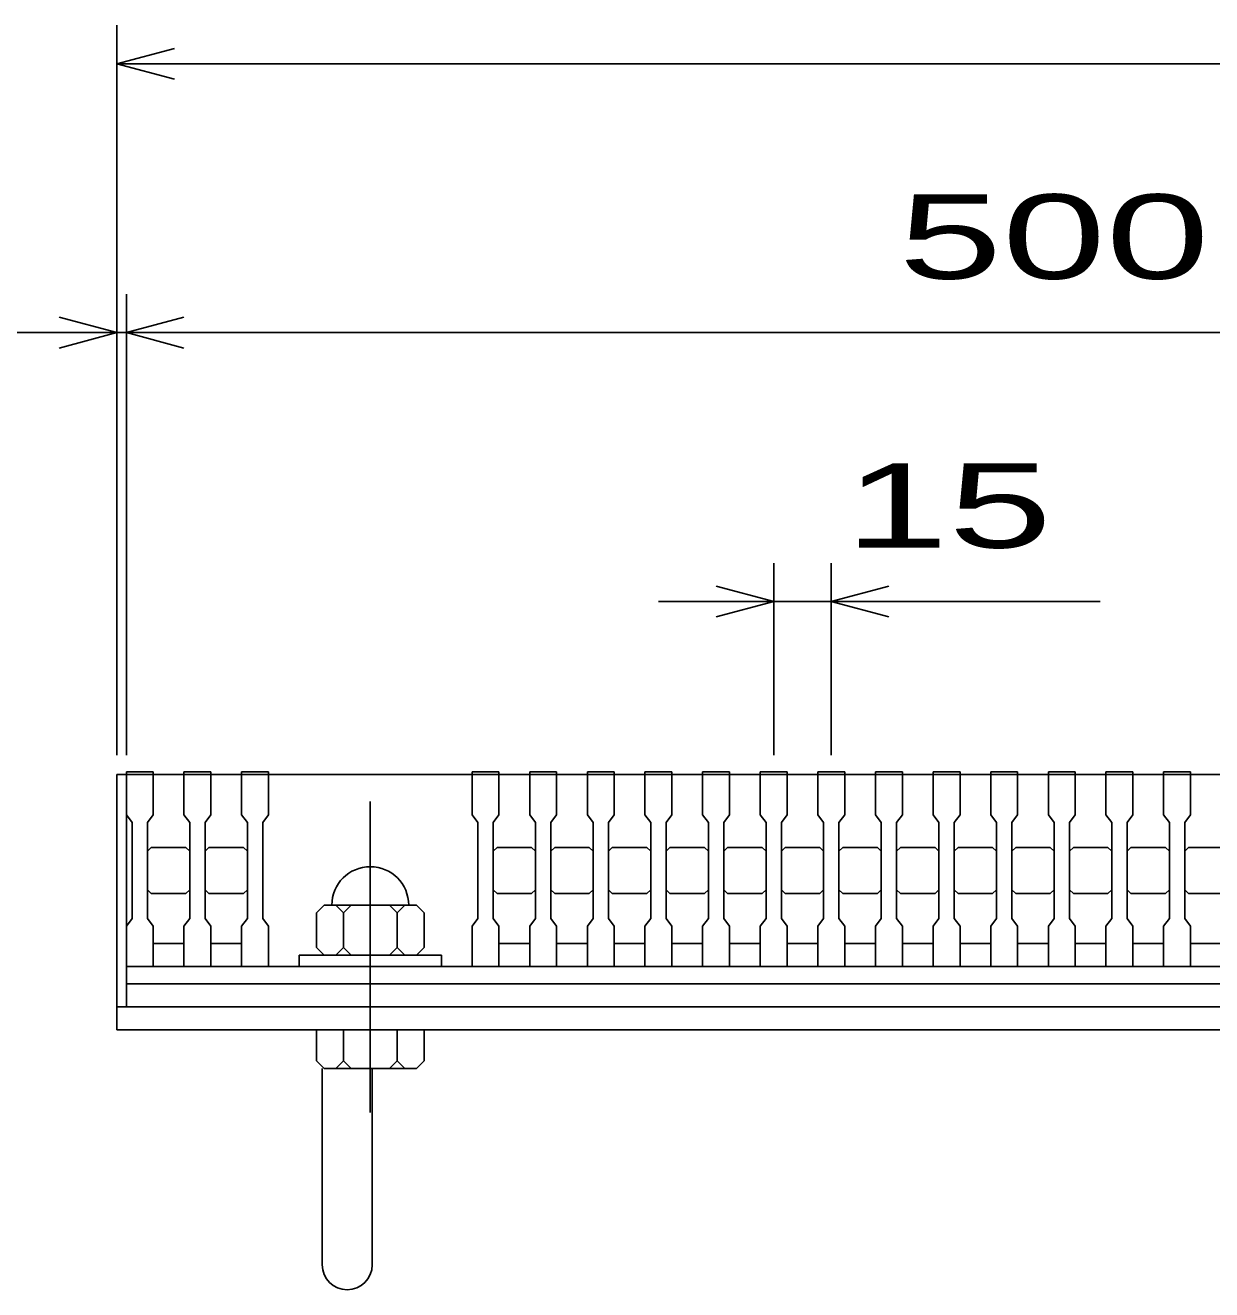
# Model space of a CAD drawing. Units: millimetres, scale not verified. Extents: x -1820 to 1731, y -1282 to 1054.
# Drawn here: x -1378.8 to -1070, y -726.1 to -397 of the extents above; entities that cross this region are included whole.
import ezdxf
from ezdxf.enums import TextEntityAlignment as Align

# ---------------------------------------------------------------- set-up
doc = ezdxf.new("R2010")
doc.units = ezdxf.units.MM
doc.header["$LTSCALE"] = 10
doc.linetypes.add('CHAIN', pattern=[18.5, 12, -1.5, 3.5, -1.5])
for name, color, linetype, lineweight in [('16', 3, 'Continuous', 25), ('19', 6, 'Continuous', 25), ('22', 2, 'Continuous', 25)]:
    doc.layers.add(name, color=color, linetype=linetype, lineweight=lineweight)
doc.styles.add('ベクトル', font='')
doc.styles.get('ベクトル').set_extended_font_data('ベクトル')

msp = doc.modelspace()

# ---------------------------------------------------------------- linework, layer by layer
at = {"layer": '16'}
for p, q in [((-1352.5, -592), (-1352.5, -591.3)), ((-1352.5, -591.3), (-1345.5, -591.3)), ((-1352.5, -592), (-1352.5, -602.5)), ((-1345.5, -592), (-1352.5, -592)), ((-1352.5, -592), (-1352.5, -636)), ((-1352.5, -592), (-852.5, -592)), ((-1345.5, -591.3), (-1345.5, -592)), ((-1345.5, -602.5), (-1345.5, -592)), ((-1337.5, -592), (-1337.5, -591.3)), ((-1337.5, -591.3), (-1330.5, -591.3)), ((-1337.5, -592), (-1337.5, -602.5)), ((-1330.5, -592), (-1337.5, -592)), ((-1330.5, -591.3), (-1330.5, -592)), ((-1330.5, -602.5), (-1330.5, -592)), ((-1322.5, -592), (-1322.5, -591.3)), ((-1322.5, -591.3), (-1315.5, -591.3)), ((-1322.5, -592), (-1322.5, -602.5)), ((-1315.5, -592), (-1322.5, -592)), ((-1315.5, -591.3), (-1315.5, -592)), ((-1315.5, -602.5), (-1315.5, -592)), ((-1315.5, -592), (-1262.5, -592)), ((-1262.5, -592), (-1262.5, -591.3)), ((-1262.5, -591.3), (-1255.5, -591.3)), ((-1262.5, -592), (-1262.5, -602.5)), ((-1255.5, -592), (-1262.5, -592)), ((-1255.5, -591.3), (-1255.5, -592)), ((-1255.5, -602.5), (-1255.5, -592)), ((-1247.5, -592), (-1247.5, -591.3)), ((-1247.5, -591.3), (-1240.5, -591.3)), ((-1247.5, -592), (-1247.5, -602.5)), ((-1240.5, -592), (-1247.5, -592)), ((-1240.5, -591.3), (-1240.5, -592)), ((-1240.5, -602.5), (-1240.5, -592)), ((-1232.5, -592), (-1232.5, -591.3)), ((-1232.5, -591.3), (-1225.5, -591.3)), ((-1232.5, -592), (-1232.5, -602.5)), ((-1225.5, -592), (-1232.5, -592)), ((-1225.5, -591.3), (-1225.5, -592)), ((-1225.5, -602.5), (-1225.5, -592)), ((-1217.5, -592), (-1217.5, -591.3)), ((-1217.5, -591.3), (-1210.5, -591.3)), ((-1217.5, -592), (-1217.5, -602.5)), ((-1210.5, -592), (-1217.5, -592)), ((-1210.5, -591.3), (-1210.5, -592)), ((-1210.5, -602.5), (-1210.5, -592)), ((-1202.5, -592), (-1202.5, -591.3)), ((-1202.5, -591.3), (-1195.5, -591.3)), ((-1202.5, -592), (-1202.5, -602.5)), ((-1195.5, -592), (-1202.5, -592)), ((-1195.5, -591.3), (-1195.5, -592)), ((-1195.5, -602.5), (-1195.5, -592)), ((-1187.5, -592), (-1187.5, -591.3)), ((-1187.5, -591.3), (-1180.5, -591.3)), ((-1187.5, -592), (-1187.5, -602.5)), ((-1180.5, -592), (-1187.5, -592)), ((-1180.5, -591.3), (-1180.5, -592)), ((-1180.5, -602.5), (-1180.5, -592)), ((-1172.5, -592), (-1172.5, -591.3)), ((-1172.5, -591.3), (-1165.5, -591.3)), ((-1172.5, -592), (-1172.5, -602.5)), ((-1165.5, -592), (-1172.5, -592)), ((-1165.5, -591.3), (-1165.5, -592)), ((-1165.5, -602.5), (-1165.5, -592)), ((-1157.5, -592), (-1157.5, -591.3)), ((-1157.5, -591.3), (-1150.5, -591.3)), ((-1157.5, -592), (-1157.5, -602.5)), ((-1150.5, -592), (-1157.5, -592)), ((-1150.5, -591.3), (-1150.5, -592)), ((-1150.5, -602.5), (-1150.5, -592)), ((-1142.5, -592), (-1142.5, -591.3)), ((-1142.5, -591.3), (-1135.5, -591.3)), ((-1142.5, -592), (-1142.5, -602.5)), ((-1135.5, -592), (-1142.5, -592)), ((-1135.5, -591.3), (-1135.5, -592)), ((-1135.5, -602.5), (-1135.5, -592)), ((-1127.5, -592), (-1127.5, -591.3)), ((-1127.5, -591.3), (-1120.5, -591.3)), ((-1127.5, -592), (-1127.5, -602.5)), ((-1120.5, -592), (-1127.5, -592)), ((-1120.5, -591.3), (-1120.5, -592)), ((-1120.5, -602.5), (-1120.5, -592)), ((-1112.5, -592), (-1112.5, -591.3)), ((-1112.5, -591.3), (-1105.5, -591.3)), ((-1112.5, -592), (-1112.5, -602.5)), ((-1105.5, -592), (-1112.5, -592)), ((-1105.5, -591.3), (-1105.5, -592)), ((-1105.5, -602.5), (-1105.5, -592)), ((-1097.5, -592), (-1097.5, -591.3)), ((-1097.5, -591.3), (-1090.5, -591.3)), ((-1097.5, -592), (-1097.5, -602.5)), ((-1090.5, -592), (-1097.5, -592)), ((-1090.5, -591.3), (-1090.5, -592)), ((-1090.5, -602.5), (-1090.5, -592)), ((-1082.5, -592), (-1082.5, -591.3)), ((-1082.5, -591.3), (-1075.5, -591.3)), ((-1082.5, -592), (-1082.5, -602.5)), ((-1075.5, -592), (-1082.5, -592)), ((-1075.5, -591.3), (-1075.5, -592)), ((-1075.5, -602.5), (-1075.5, -592)), ((-1352.5, -602.5), (-1351, -604.5)), ((-1351, -604.5), (-1351, -629.5)), ((-1347, -604.5), (-1345.5, -602.5)), ((-1347, -629.5), (-1347, -604.5)), ((-1337.5, -602.5), (-1336, -604.5)), ((-1336, -604.5), (-1336, -629.5)), ((-1332, -604.5), (-1330.5, -602.5)), ((-1332, -629.5), (-1332, -604.5)), ((-1322.5, -602.5), (-1321, -604.5)), ((-1321, -604.5), (-1321, -629.5)), ((-1317, -604.5), (-1315.5, -602.5)), ((-1317, -629.5), (-1317, -604.5)), ((-1262.5, -602.5), (-1261, -604.5)), ((-1261, -604.5), (-1261, -629.5)), ((-1257, -604.5), (-1255.5, -602.5)), ((-1257, -629.5), (-1257, -604.5)), ((-1247.5, -602.5), (-1246, -604.5)), ((-1246, -604.5), (-1246, -629.5)), ((-1242, -604.5), (-1240.5, -602.5)), ((-1242, -629.5), (-1242, -604.5)), ((-1232.5, -602.5), (-1231, -604.5)), ((-1231, -604.5), (-1231, -629.5)), ((-1227, -604.5), (-1225.5, -602.5)), ((-1227, -629.5), (-1227, -604.5)), ((-1217.5, -602.5), (-1216, -604.5)), ((-1216, -604.5), (-1216, -629.5)), ((-1212, -604.5), (-1210.5, -602.5)), ((-1212, -629.5), (-1212, -604.5)), ((-1202.5, -602.5), (-1201, -604.5)), ((-1201, -604.5), (-1201, -629.5)), ((-1197, -604.5), (-1195.5, -602.5)), ((-1197, -629.5), (-1197, -604.5)), ((-1187.5, -602.5), (-1186, -604.5)), ((-1186, -604.5), (-1186, -629.5)), ((-1182, -604.5), (-1180.5, -602.5)), ((-1182, -629.5), (-1182, -604.5)), ((-1172.5, -602.5), (-1171, -604.5)), ((-1171, -604.5), (-1171, -629.5)), ((-1167, -604.5), (-1165.5, -602.5)), ((-1167, -629.5), (-1167, -604.5)), ((-1157.5, -602.5), (-1156, -604.5)), ((-1156, -604.5), (-1156, -629.5)), ((-1152, -604.5), (-1150.5, -602.5)), ((-1152, -629.5), (-1152, -604.5)), ((-1142.5, -602.5), (-1141, -604.5)), ((-1141, -604.5), (-1141, -629.5)), ((-1137, -604.5), (-1135.5, -602.5)), ((-1137, -629.5), (-1137, -604.5)), ((-1127.5, -602.5), (-1126, -604.5)), ((-1126, -604.5), (-1126, -629.5)), ((-1122, -604.5), (-1120.5, -602.5)), ((-1122, -629.5), (-1122, -604.5)), ((-1112.5, -602.5), (-1111, -604.5)), ((-1111, -604.5), (-1111, -629.5)), ((-1107, -604.5), (-1105.5, -602.5)), ((-1107, -629.5), (-1107, -604.5)), ((-1097.5, -602.5), (-1096, -604.5)), ((-1096, -604.5), (-1096, -629.5)), ((-1092, -604.5), (-1090.5, -602.5)), ((-1092, -629.5), (-1092, -604.5)), ((-1082.5, -602.5), (-1081, -604.5)), ((-1081, -604.5), (-1081, -629.5)), ((-1077, -604.5), (-1075.5, -602.5)), ((-1077, -629.5), (-1077, -604.5)), ((-1347, -612), (-1346, -611)), ((-1346, -611), (-1337, -611)), ((-1337, -611), (-1336, -612)), ((-1332, -612), (-1331, -611)), ((-1331, -611), (-1322, -611)), ((-1322, -611), (-1321, -612)), ((-1257, -612), (-1256, -611)), ((-1256, -611), (-1247, -611)), ((-1247, -611), (-1246, -612)), ((-1242, -612), (-1241, -611)), ((-1241, -611), (-1232, -611)), ((-1232, -611), (-1231, -612)), ((-1227, -612), (-1226, -611)), ((-1226, -611), (-1217, -611)), ((-1217, -611), (-1216, -612)), ((-1212, -612), (-1211, -611)), ((-1211, -611), (-1202, -611)), ((-1202, -611), (-1201, -612)), ((-1197, -612), (-1196, -611)), ((-1196, -611), (-1187, -611)), ((-1187, -611), (-1186, -612)), ((-1182, -612), (-1181, -611)), ((-1181, -611), (-1172, -611)), ((-1172, -611), (-1171, -612)), ((-1167, -612), (-1166, -611)), ((-1166, -611), (-1157, -611)), ((-1157, -611), (-1156, -612)), ((-1152, -612), (-1151, -611)), ((-1151, -611), (-1142, -611)), ((-1142, -611), (-1141, -612)), ((-1137, -612), (-1136, -611)), ((-1136, -611), (-1127, -611)), ((-1127, -611), (-1126, -612)), ((-1122, -612), (-1121, -611)), ((-1121, -611), (-1112, -611)), ((-1112, -611), (-1111, -612)), ((-1107, -612), (-1106, -611)), ((-1106, -611), (-1097, -611)), ((-1097, -611), (-1096, -612)), ((-1092, -612), (-1091, -611)), ((-1091, -611), (-1082, -611)), ((-1082, -611), (-1081, -612)), ((-1077, -612), (-1076, -611)), ((-1076, -611), (-1067, -611)), ((-1346, -623), (-1347, -622)), ((-1336, -622), (-1337, -623)), ((-1331, -623), (-1332, -622)), ((-1321, -622), (-1322, -623)), ((-1256, -623), (-1257, -622)), ((-1246, -622), (-1247, -623)), ((-1241, -623), (-1242, -622)), ((-1231, -622), (-1232, -623)), ((-1226, -623), (-1227, -622)), ((-1216, -622), (-1217, -623)), ((-1211, -623), (-1212, -622)), ((-1201, -622), (-1202, -623)), ((-1196, -623), (-1197, -622)), ((-1186, -622), (-1187, -623)), ((-1181, -623), (-1182, -622)), ((-1171, -622), (-1172, -623)), ((-1166, -623), (-1167, -622)), ((-1156, -622), (-1157, -623)), ((-1151, -623), (-1152, -622)), ((-1141, -622), (-1142, -623)), ((-1136, -623), (-1137, -622)), ((-1126, -622), (-1127, -623)), ((-1121, -623), (-1122, -622)), ((-1111, -622), (-1112, -623)), ((-1106, -623), (-1107, -622)), ((-1096, -622), (-1097, -623)), ((-1091, -623), (-1092, -622)), ((-1081, -622), (-1082, -623)), ((-1076, -623), (-1077, -622)), ((-1337, -623), (-1346, -623)), ((-1322, -623), (-1331, -623)), ((-1247, -623), (-1256, -623)), ((-1232, -623), (-1241, -623)), ((-1217, -623), (-1226, -623)), ((-1202, -623), (-1211, -623)), ((-1187, -623), (-1196, -623)), ((-1172, -623), (-1181, -623)), ((-1157, -623), (-1166, -623)), ((-1142, -623), (-1151, -623)), ((-1127, -623), (-1136, -623)), ((-1112, -623), (-1121, -623)), ((-1097, -623), (-1106, -623)), ((-1082, -623), (-1091, -623)), ((-1067, -623), (-1076, -623)), ((-1301, -626), (-1303, -628)), ((-1303, -628), (-1303, -637)), ((-1277, -626), (-1301, -626)), ((-1296, -628), (-1298, -626)), ((-1294, -626), (-1296, -628)), ((-1296, -637), (-1296, -628)), ((-1282, -628), (-1284, -626)), ((-1280, -626), (-1282, -628)), ((-1282, -637), (-1282, -628)), ((-1275, -628), (-1277, -626)), ((-1275, -637), (-1275, -628)), ((-1351, -629.5), (-1352.5, -631.5)), ((-1352.5, -631.5), (-1352.5, -642)), ((-1345.5, -631.5), (-1347, -629.5)), ((-1345.5, -642), (-1345.5, -631.5)), ((-1336, -629.5), (-1337.5, -631.5)), ((-1337.5, -631.5), (-1337.5, -642)), ((-1330.5, -631.5), (-1332, -629.5)), ((-1330.5, -642), (-1330.5, -631.5)), ((-1321, -629.5), (-1322.5, -631.5)), ((-1322.5, -631.5), (-1322.5, -642)), ((-1315.5, -631.5), (-1317, -629.5)), ((-1315.5, -642), (-1315.5, -631.5)), ((-1261, -629.5), (-1262.5, -631.5)), ((-1262.5, -631.5), (-1262.5, -642)), ((-1255.5, -631.5), (-1257, -629.5)), ((-1255.5, -642), (-1255.5, -631.5)), ((-1246, -629.5), (-1247.5, -631.5)), ((-1247.5, -631.5), (-1247.5, -642)), ((-1240.5, -631.5), (-1242, -629.5)), ((-1240.5, -642), (-1240.5, -631.5)), ((-1231, -629.5), (-1232.5, -631.5)), ((-1232.5, -631.5), (-1232.5, -642)), ((-1225.5, -631.5), (-1227, -629.5)), ((-1225.5, -642), (-1225.5, -631.5)), ((-1216, -629.5), (-1217.5, -631.5)), ((-1217.5, -631.5), (-1217.5, -642)), ((-1210.5, -631.5), (-1212, -629.5)), ((-1210.5, -642), (-1210.5, -631.5)), ((-1201, -629.5), (-1202.5, -631.5)), ((-1202.5, -631.5), (-1202.5, -642)), ((-1195.5, -631.5), (-1197, -629.5)), ((-1195.5, -642), (-1195.5, -631.5)), ((-1186, -629.5), (-1187.5, -631.5)), ((-1187.5, -631.5), (-1187.5, -642)), ((-1180.5, -631.5), (-1182, -629.5)), ((-1180.5, -642), (-1180.5, -631.5)), ((-1171, -629.5), (-1172.5, -631.5)), ((-1172.5, -631.5), (-1172.5, -642)), ((-1165.5, -631.5), (-1167, -629.5)), ((-1165.5, -642), (-1165.5, -631.5)), ((-1156, -629.5), (-1157.5, -631.5)), ((-1157.5, -631.5), (-1157.5, -642)), ((-1150.5, -631.5), (-1152, -629.5)), ((-1150.5, -642), (-1150.5, -631.5)), ((-1141, -629.5), (-1142.5, -631.5)), ((-1142.5, -631.5), (-1142.5, -642)), ((-1135.5, -631.5), (-1137, -629.5)), ((-1135.5, -642), (-1135.5, -631.5)), ((-1126, -629.5), (-1127.5, -631.5)), ((-1127.5, -631.5), (-1127.5, -642)), ((-1120.5, -631.5), (-1122, -629.5)), ((-1120.5, -642), (-1120.5, -631.5)), ((-1111, -629.5), (-1112.5, -631.5)), ((-1112.5, -631.5), (-1112.5, -642)), ((-1105.5, -631.5), (-1107, -629.5)), ((-1105.5, -642), (-1105.5, -631.5)), ((-1096, -629.5), (-1097.5, -631.5)), ((-1097.5, -631.5), (-1097.5, -642)), ((-1090.5, -631.5), (-1092, -629.5)), ((-1090.5, -642), (-1090.5, -631.5)), ((-1081, -629.5), (-1082.5, -631.5)), ((-1082.5, -631.5), (-1082.5, -642)), ((-1075.5, -631.5), (-1077, -629.5)), ((-1075.5, -642), (-1075.5, -631.5)), ((-1345.5, -636), (-1337.5, -636)), ((-1330.5, -636), (-1322.5, -636)), ((-1303, -637), (-1301, -639)), ((-1298, -639), (-1296, -637)), ((-1296, -637), (-1294, -639)), ((-1284, -639), (-1282, -637)), ((-1282, -637), (-1280, -639)), ((-1277, -639), (-1275, -637)), ((-1255.5, -636), (-1247.5, -636)), ((-1240.5, -636), (-1232.5, -636)), ((-1225.5, -636), (-1217.5, -636)), ((-1210.5, -636), (-1202.5, -636)), ((-1195.5, -636), (-1187.5, -636)), ((-1180.5, -636), (-1172.5, -636)), ((-1165.5, -636), (-1157.5, -636)), ((-1150.5, -636), (-1142.5, -636)), ((-1135.5, -636), (-1127.5, -636)), ((-1120.5, -636), (-1112.5, -636)), ((-1105.5, -636), (-1097.5, -636)), ((-1090.5, -636), (-1082.5, -636)), ((-1075.5, -636), (-1067.5, -636)), ((-1307.5, -642), (-1307.5, -639)), ((-1307.5, -639), (-1270.5, -639)), ((-1270.5, -639), (-1270.5, -642)), ((-1352.5, -642), (-1345.5, -642)), ((-1352.5, -642), (-852.5, -642)), ((-1352.5, -646.5), (-1352.5, -642)), ((-1337.5, -642), (-1330.5, -642)), ((-1322.5, -642), (-1315.5, -642)), ((-1262.5, -642), (-1315.5, -642)), ((-1270.5, -642), (-1307.5, -642)), ((-1262.5, -642), (-1255.5, -642)), ((-1247.5, -642), (-1240.5, -642)), ((-1232.5, -642), (-1225.5, -642)), ((-1217.5, -642), (-1210.5, -642)), ((-1202.5, -642), (-1195.5, -642)), ((-1187.5, -642), (-1180.5, -642)), ((-1172.5, -642), (-1165.5, -642)), ((-1157.5, -642), (-1150.5, -642)), ((-1142.5, -642), (-1135.5, -642)), ((-1127.5, -642), (-1120.5, -642)), ((-1112.5, -642), (-1105.5, -642)), ((-1097.5, -642), (-1090.5, -642)), ((-1082.5, -642), (-1075.5, -642)), ((-852.5, -646.5), (-1352.5, -646.5)), ((-1352.5, -646.5), (-1352.5, -652.5)), ((-1352.5, -652.5), (-852.5, -652.5))]:
    msp.add_line(p, q, dxfattribs=at)
at = {"layer": '16', "linetype": 'CHAIN'}
msp.add_line((-1289, -599), (-1289, -680), dxfattribs=at)
at = {"layer": '16'}
msp.add_arc((-1289, -626), 10, 0, 180, dxfattribs=at)
at = {"layer": '19'}
for p, q in [((-1355, -652.5), (-1355, -592)), ((-1355, -592), (-1352.5, -592)), ((-1355, -652.5), (-345, -652.5)), ((-1355, -658.5), (-1355, -652.5)), ((-345, -658.5), (-1355, -658.5)), ((-1303, -658.5), (-1303, -666.5)), ((-1275, -658.5), (-1303, -658.5)), ((-1296, -658.5), (-1296, -666.5)), ((-1282, -658.5), (-1282, -666.5)), ((-1275, -666.5), (-1275, -658.5)), ((-1303, -666.5), (-1301, -668.5)), ((-1296, -666.5), (-1298, -668.5)), ((-1294, -668.5), (-1296, -666.5)), ((-1282, -666.5), (-1284, -668.5)), ((-1280, -668.5), (-1282, -666.5)), ((-1277, -668.5), (-1275, -666.5)), ((-1301.5, -719.61), (-1301.5, -668.5)), ((-1301, -668.5), (-1277, -668.5)), ((-1288.5, -719.61), (-1288.5, -668.5))]:
    msp.add_line(p, q, dxfattribs=at)
msp.add_arc((-1295, -719.61), 6.5, 180, 0, dxfattribs=at)
at = {"layer": '22', "color": 4}
for p, q in [((-1355, -587), (-1355, -397)), ((-1355, -407), (-1340, -403)), ((-1340, -411), (-1355, -407)), ((-1355, -407), (-345, -407)), ((-1355, -587), (-1355, -467)), ((-1352.5, -587), (-1352.5, -467)), ((-1355, -477), (-1370, -473)), ((-1352.5, -477), (-1337.5, -473)), ((-1450, -477), (-1355, -477)), ((-1370, -481), (-1355, -477)), ((-1355, -477), (-1352.5, -477)), ((-1337.5, -481), (-1352.5, -477)), ((-1352.5, -477), (-852.5, -477)), ((-1184, -587), (-1184, -537)), ((-1169, -537), (-1169, -587)), ((-1184, -547), (-1199, -543)), ((-1169, -547), (-1154, -543)), ((-1184, -547), (-1214, -547)), ((-1199, -551), (-1184, -547)), ((-1184, -547), (-1169, -547)), ((-1154, -551), (-1169, -547)), ((-1169, -547), (-1099, -547))]:
    msp.add_line(p, q, dxfattribs=at)

# ---------------------------------------------------------------- texts
at = {"layer": '22', "style": 'ベクトル', "width": 1.65}
for s, p in [(' 500 ', (-1165, -452)), (' 15 ', (-1179, -522))]:
    msp.add_text(s, height=21.99, dxfattribs=at).set_placement(p, align=Align.MIDDLE_LEFT)

doc.saveas('drawing.dxf')
